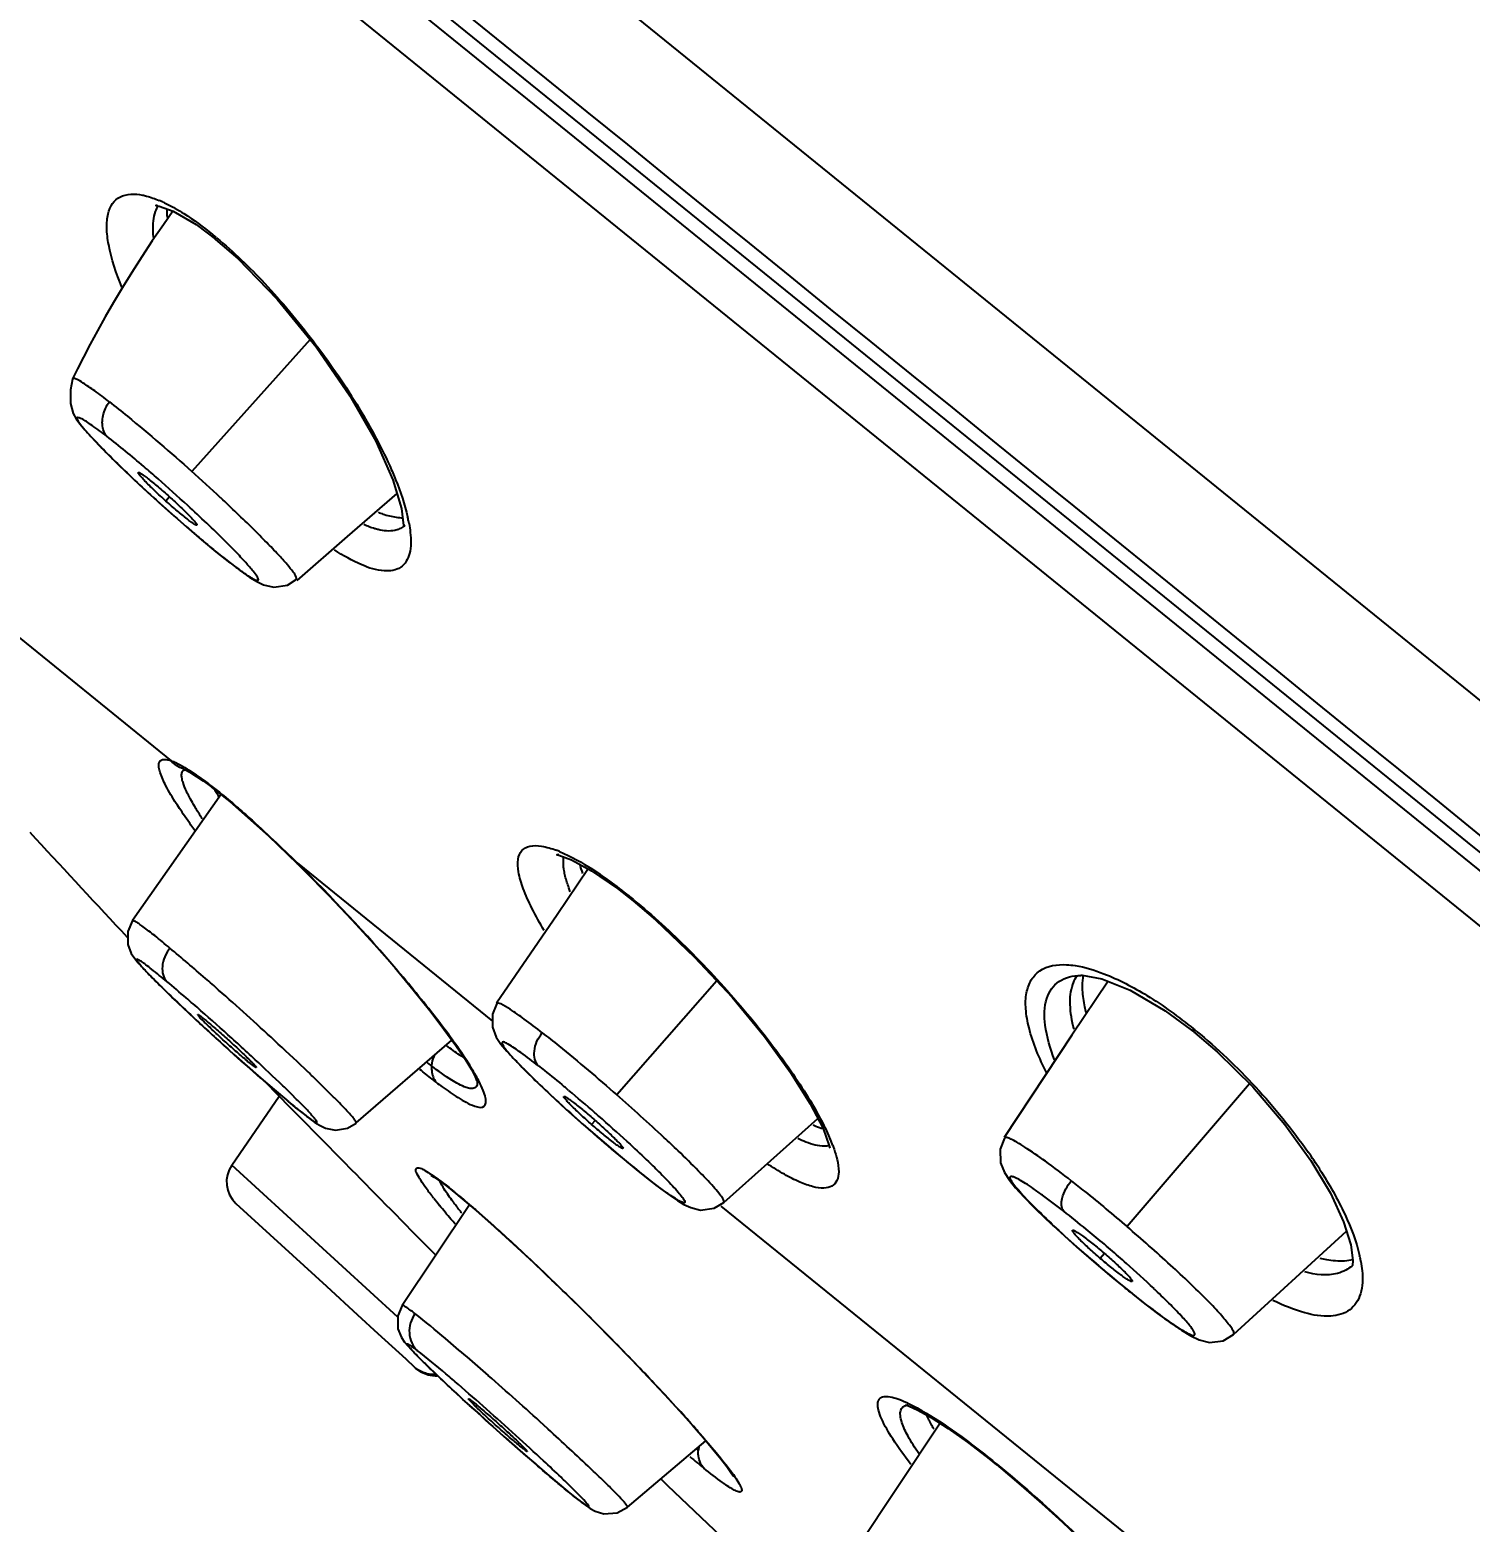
# Model space of a CAD drawing. Extents: x 0 to 1693, y 0 to 1240.
# Drawn here: x 1098.28 to 1112.91, y 618.04 to 633.2 of the extents above; entities that cross this region are included whole.
import ezdxf

# ---------------------------------------------------------------- set-up
doc = ezdxf.new("R2010")
doc.units = 0
doc.header["$LTSCALE"] = 40
doc.header["$MEASUREMENT"] = 0
doc.header["$PDMODE"] = 3
doc.header["$PDSIZE"] = -10
doc.layers.get('0').update_dxf_attribs({"linetype": 'CONTINUOUS'})
doc.layers.get('DEFPOINTS').update_dxf_attribs({"linetype": 'CONTINUOUS'})
doc.layers.add('DEF_LAYER_ASSEM_MEMBER', color=7, linetype='CONTINUOUS')
doc.styles.add('Daelim Dimension', font='')
doc.styles.get('Daelim Dimension').set_extended_font_data('나눔고딕')
doc.dimstyles.new('DEFAULT', dxfattribs={"dimscale": 2, "dimtxt": 2, "dimasz": 2, "dimexe": 0, "dimexo": 2, "dimgap": 1, "dimtad": 1, "dimdec": 1, "dimzin": 9, "dimdsep": 46, "dimtxsty": 'Daelim Dimension', "dimcen": 0.5, "dimclrd": 252, "dimclre": 252, "dimclrt": 3, "dimadec": 1, "dimazin": 0, "dimtfac": 1, "dimtdec": 1, "dimtix": 1, "dimtmove": 0, "dimatfit": 3, "dimfxl": 1, "dimtolj": 1, "dimtzin": 1, "dimlwd": 9, "dimlwe": 9, "dimarcsym": 0})

# ---------------------------------------------------------------- blocks, each defined once
blk = doc.blocks.new('*D7')
at = {"color": 5, "lineweight": 9, "ltscale": 0.5, "transparency": 16777216}
for p, q in [((1076.66, 656.674), (967.784, 656.674)), ((969.784, 652.674), (969.784, 436.258)), ((1231.429, 432.258), (967.784, 432.258))]:
    blk.add_line(p, q, dxfattribs=at)
at = {"color": 5, "ltscale": 0.5, "transparency": 16777216}
for points in [[(969.118, 652.674), (970.451, 652.674), (969.784, 656.674)], [(969.118, 436.258), (970.451, 436.258), (969.784, 432.258)]]:
    blk.add_solid(points, dxfattribs=at)
at = {"layer": 'DEFPOINTS', "color": 0, "ltscale": 0.5, "transparency": 16777216}
for p in [(1080.66, 656.674), (969.784, 432.258), (1235.429, 432.258)]:
    blk.add_point(p, dxfattribs=at)
at = {"color": 7, "ltscale": 0.5, "transparency": 16777216, "insert": (956.998, 544.466), "char_height": 10, "attachment_point": 2, "rotation": 90, "style": 'Daelim Dimension'}
blk.add_mtext('\\A1;224', dxfattribs=at)

msp = doc.modelspace()

# ---------------------------------------------------------------- linework, layer by layer
at = {"layer": 'DEF_LAYER_ASSEM_MEMBER', "color": 9, "linetype": 'Continuous'}
for p, q in [((1156.93, 590.821), (1080.209, 652.949)), ((1081.632, 649.503), (1158.972, 586.874)), ((1090.755, 642.677), (1102.971, 632.782)), ((1102.971, 632.782), (1103.329, 632.492)), ((1103.329, 632.492), (1120.069, 618.934)), ((1100.133, 631.12), (1100.165, 631.07)), ((1101.124, 630.053), (1099.922, 628.713)), ((1099.698, 628.453), (1099.66, 628.411)), ((1100.311, 627.783), (1100.297, 627.796)), ((1097.682, 627.418), (1099.713, 625.774)), ((1100.124, 625.507), (1100.09, 625.541)), ((1100.998, 624.728), (1100.992, 624.738)), ((1100.992, 624.738), (1102.977, 623.13)), ((1104.406, 624.352), (1104.385, 624.382)), ((1099.32, 624.15), (1099.32, 624.15)), ((1105.256, 623.537), (1104.241, 622.379)), ((1100.802, 622.896), (1100.763, 622.932)), ((1110.666, 622.493), (1109.423, 621.042)), ((1100.889, 622.325), (1100.898, 622.316)), ((1101.593, 622.094), (1101.593, 622.095)), ((1104.021, 622.12), (1103.985, 622.079)), ((1104.344, 621.907), (1104.358, 621.894)), ((1102.016, 620.121), (1100.329, 621.667)), ((1104.574, 621.514), (1104.561, 621.525)), ((1102.607, 621.378), (1102.585, 621.399)), ((1105.298, 621.251), (1112.887, 615.106)), ((1109.195, 620.769), (1109.152, 620.719)), ((1102.06, 620.242), (1102.06, 620.242)), ((1109.575, 620.281), (1109.565, 620.29)), ((1103.544, 618.985), (1103.497, 619.029)), ((1104.35, 618.193), (1105.146, 618.865)), ((1108.098, 618.625), (1108.082, 618.644)), ((1108.082, 618.644), (1108.1, 618.63)), ((1103.852, 618.266), (1103.869, 618.252)), ((1104.35, 618.193), (1104.35, 618.193))]:
    msp.add_line(p, q, dxfattribs=at)
at = {"layer": 'DEF_LAYER_ASSEM_MEMBER', "color": 7, "linetype": 'Continuous'}
for p, q in [((1103.176, 632.982), (1081.801, 650.276)), ((1102.215, 633.576), (1108.097, 628.817)), ((1103.526, 632.699), (1103.176, 632.982)), ((1099.732, 631.356), (1099.635, 631.218)), ((1099.967, 631.219), (1100.165, 631.07)), ((1100.165, 631.07), (1100.165, 631.069)), ((1100.165, 631.069), (1100.39, 630.874)), ((1098.711, 629.651), (1098.711, 629.65)), ((1099.433, 628.539), (1099.572, 628.412)), ((1099.572, 628.412), (1099.719, 628.281)), ((1101.506, 628.05), (1102.009, 628.488)), ((1099.719, 628.281), (1099.87, 628.148)), ((1099.87, 628.148), (1100.022, 628.018)), ((1102.089, 628.164), (1102.084, 628.16)), ((1100.992, 627.603), (1101.506, 628.05)), ((1100.312, 627.783), (1100.311, 627.783)), ((1100.312, 627.782), (1100.427, 627.696)), ((1099.835, 625.692), (1099.838, 625.691)), ((1099.838, 625.691), (1099.904, 625.658)), ((1099.904, 625.658), (1100.04, 625.568)), ((1100.04, 625.568), (1100.124, 625.507)), ((1100.225, 625.436), (1099.32, 624.15)), ((1100.125, 625.506), (1100.124, 625.507)), ((1100.125, 625.506), (1100.31, 625.359)), ((1100.31, 625.359), (1100.701, 625.012)), ((1100.701, 625.012), (1100.998, 624.728)), ((1100.998, 624.728), (1100.998, 624.728)), ((1100.998, 624.728), (1101.066, 624.66)), ((1104.246, 624.477), (1104.406, 624.352)), ((1104.407, 624.352), (1104.406, 624.352)), ((1104.407, 624.352), (1104.635, 624.158)), ((1099.271, 623.977), (1099.208, 624.045)), ((1099.379, 623.721), (1099.423, 623.672)), ((1108.953, 623.595), (1108.968, 623.596)), ((1108.968, 623.596), (1109.169, 623.56)), ((1099.834, 623.265), (1099.951, 623.156)), ((1103.023, 623.308), (1103.023, 623.307)), ((1109.811, 623.234), (1110.114, 623.009)), ((1110.112, 623.01), (1110.338, 622.818)), ((1110.114, 623.009), (1110.113, 623.01)), ((1100.21, 622.918), (1100.348, 622.794)), ((1101.593, 622.095), (1102.566, 622.937)), ((1102.606, 622.882), (1102.7, 622.742)), ((1100.667, 622.514), (1100.923, 622.253)), ((1102.823, 622.513), (1102.823, 622.512)), ((1100.329, 621.667), (1100.81, 622.368)), ((1103.562, 622.384), (1103.724, 622.236)), ((1100.898, 622.316), (1100.974, 622.253)), ((1100.923, 622.253), (1101.325, 621.844)), ((1103.724, 622.236), (1103.901, 622.077)), ((1103.901, 622.077), (1104.087, 621.915)), ((1105.327, 621.287), (1106.283, 622.139)), ((1104.087, 621.915), (1104.275, 621.756)), ((1108.18, 621.942), (1108.179, 621.941)), ((1104.275, 621.756), (1104.459, 621.605)), ((1104.459, 621.605), (1104.574, 621.514)), ((1102.513, 621.452), (1102.607, 621.378)), ((1104.574, 621.514), (1104.689, 621.426)), ((1100.371, 621.278), (1101.29, 620.436)), ((1102.745, 621.263), (1102.06, 620.242)), ((1108.602, 621.119), (1108.747, 620.984)), ((1108.747, 620.984), (1108.91, 620.837)), ((1110.506, 619.946), (1111.654, 620.994)), ((1108.91, 620.837), (1109.086, 620.683)), ((1109.086, 620.683), (1109.27, 620.528)), ((1111.709, 620.643), (1111.706, 620.641)), ((1101.29, 620.436), (1101.607, 620.146)), ((1102.06, 620.242), (1102.016, 620.137)), ((1109.575, 620.281), (1109.734, 620.16)), ((1101.607, 620.146), (1101.813, 619.957)), ((1101.813, 619.957), (1102.096, 619.698)), ((1110.506, 619.946), (1110.506, 619.946)), ((1102.096, 619.698), (1102.186, 619.615)), ((1102.2, 619.602), (1102.186, 619.615)), ((1102.2, 619.602), (1102.186, 619.615)), ((1107.195, 619.228), (1107.198, 619.228)), ((1107.297, 619.179), (1107.435, 619.102)), ((1102.981, 619.012), (1103.119, 618.888)), ((1107.526, 619.044), (1106.671, 617.763)), ((1104.35, 618.193), (1105.146, 618.865)), ((1107.804, 618.852), (1108.023, 618.685)), ((1108.023, 618.685), (1108.098, 618.624)), ((1105.425, 618.507), (1105.429, 618.501)), ((1103.857, 618.261), (1103.869, 618.252))]:
    msp.add_line(p, q, dxfattribs=at)
for points in [[(1099.57, 631.415), (1099.557, 631.412), (1099.591, 631.407), (1099.734, 631.355), (1099.967, 631.219)], [(1099.635, 631.218), (1099.522, 631.053), (1099.416, 630.892), (1099.314, 630.734), (1099.219, 630.579), (1099.129, 630.429), (1099.044, 630.282), (1098.964, 630.14), (1098.89, 630.003), (1098.822, 629.874), (1098.762, 629.754), (1098.711, 629.651)], [(1100.39, 630.874), (1100.79, 630.462), (1101.185, 629.977), (1101.527, 629.481), (1101.791, 629.019), (1101.966, 628.628), (1102.055, 628.337), (1102.074, 628.163), (1102.073, 628.151)], [(1098.711, 629.65), (1098.691, 629.542), (1098.691, 629.401), (1098.717, 629.301), (1098.749, 629.245), (1098.785, 629.195)], [(1098.785, 629.195), (1098.836, 629.136), (1098.902, 629.062), (1098.983, 628.977), (1099.076, 628.882), (1099.183, 628.776)], [(1099.183, 628.776), (1099.303, 628.661), (1099.433, 628.539)], [(1108.097, 628.817), (1112.445, 625.298), (1112.607, 625.167), (1112.77, 625.035), (1112.933, 624.903), (1113.097, 624.77), (1113.261, 624.637), (1113.426, 624.504), (1113.591, 624.37), (1113.756, 624.236), (1113.922, 624.102), (1125.742, 614.53)], [(1100.022, 628.018), (1100.169, 627.896), (1100.311, 627.783)], [(1100.427, 627.696), (1100.514, 627.636), (1100.584, 627.593)], [(1100.584, 627.593), (1100.652, 627.561), (1100.755, 627.538), (1100.894, 627.557), (1100.985, 627.615)], [(1103.652, 624.822), (1103.632, 624.818), (1103.653, 624.813), (1103.781, 624.766), (1103.983, 624.657), (1104.246, 624.477)], [(1101.066, 624.66), (1101.311, 624.41), (1101.549, 624.159), (1101.775, 623.911), (1101.984, 623.672), (1102.173, 623.446), (1102.341, 623.237), (1102.485, 623.049), (1102.606, 622.882)], [(1103.95, 624.675), (1103.633, 624.21), (1103.02, 623.31)], [(1104.635, 624.158), (1105.031, 623.779), (1105.411, 623.371), (1105.74, 622.973), (1106.006, 622.607), (1106.205, 622.29), (1106.335, 622.037), (1106.398, 621.864), (1106.404, 621.837)], [(1099.32, 624.15), (1099.272, 624.04), (1099.273, 623.906), (1099.309, 623.816), (1099.343, 623.765), (1099.379, 623.721)], [(1099.423, 623.672), (1099.48, 623.612), (1099.55, 623.54), (1099.633, 623.459), (1099.728, 623.367), (1099.834, 623.265)], [(1108.908, 623.575), (1108.913, 623.582), (1108.924, 623.59), (1108.954, 623.594)], [(1109.169, 623.56), (1109.455, 623.443), (1109.811, 623.234)], [(1109.231, 623.535), (1108.864, 622.985), (1108.174, 621.946)], [(1103.023, 623.308), (1102.977, 623.199), (1102.977, 623.066), (1103.016, 622.967), (1103.063, 622.896), (1103.122, 622.825), (1103.2, 622.74)], [(1099.951, 623.156), (1100.077, 623.039), (1100.21, 622.918)], [(1100.348, 622.794), (1100.487, 622.67), (1100.625, 622.549)], [(1110.338, 622.818), (1110.7, 622.46), (1111.025, 622.08), (1111.291, 621.713), (1111.49, 621.38), (1111.623, 621.092), (1111.696, 620.858)], [(1102.7, 622.742), (1102.764, 622.636), (1102.802, 622.563), (1102.82, 622.52), (1102.822, 622.515)], [(1103.2, 622.74), (1103.299, 622.638), (1103.42, 622.519), (1103.562, 622.384)], [(1100.625, 622.549), (1100.759, 622.434), (1100.884, 622.328), (1100.898, 622.316)], [(1102.822, 622.515), (1102.824, 622.508), (1102.823, 622.513)], [(1100.974, 622.253), (1101.053, 622.191), (1101.118, 622.14), (1101.172, 622.101)], [(1101.172, 622.101), (1101.22, 622.071), (1101.282, 622.041), (1101.384, 622.021), (1101.506, 622.042), (1101.593, 622.094)], [(1108.179, 621.941), (1108.133, 621.828), (1108.137, 621.69), (1108.177, 621.59), (1108.228, 621.515), (1108.292, 621.436), (1108.375, 621.345), (1108.478, 621.24), (1108.602, 621.119)], [(1102.352, 621.563), (1102.355, 621.562), (1102.384, 621.544), (1102.438, 621.508), (1102.513, 621.452)], [(1102.607, 621.378), (1102.65, 621.342), (1102.812, 621.206)], [(1104.689, 621.426), (1104.782, 621.358), (1104.858, 621.307)], [(1104.858, 621.307), (1104.923, 621.268), (1104.991, 621.235), (1105.091, 621.21), (1105.229, 621.228), (1105.327, 621.287)], [(1102.812, 621.206), (1102.993, 621.047), (1103.189, 620.868), (1103.394, 620.677), (1103.601, 620.479), (1103.806, 620.28), (1104.007, 620.081), (1104.201, 619.885), (1104.387, 619.694), (1104.563, 619.51), (1104.725, 619.336), (1104.873, 619.175), (1105.005, 619.028), (1105.12, 618.897), (1105.217, 618.782)], [(1111.696, 620.858), (1111.716, 620.697), (1111.712, 620.648), (1111.709, 620.643)], [(1109.27, 620.528), (1109.457, 620.375), (1109.575, 620.281)], [(1102.016, 620.137), (1102.017, 620.004), (1102.053, 619.915), (1102.085, 619.868)], [(1109.734, 620.16), (1109.866, 620.064), (1109.977, 619.989), (1110.07, 619.933), (1110.156, 619.892), (1110.262, 619.866), (1110.399, 619.882), (1110.506, 619.946)], [(1102.085, 619.868), (1102.115, 619.833), (1102.151, 619.793), (1102.196, 619.746), (1102.254, 619.688), (1102.323, 619.62), (1102.405, 619.542)], [(1102.405, 619.542), (1102.499, 619.453), (1102.605, 619.355), (1102.721, 619.247)], [(1102.721, 619.247), (1102.848, 619.132), (1102.981, 619.012)], [(1107.179, 619.228), (1107.176, 619.229), (1107.205, 619.22), (1107.297, 619.179)], [(1107.435, 619.102), (1107.607, 618.992), (1107.804, 618.852)], [(1103.119, 618.888), (1103.259, 618.765), (1103.397, 618.645)], [(1105.217, 618.782), (1105.296, 618.684), (1105.357, 618.605), (1105.4, 618.546), (1105.425, 618.507)], [(1103.397, 618.645), (1103.53, 618.531), (1103.654, 618.426)], [(1108.098, 618.625), (1108.14, 618.59), (1108.349, 618.414)], [(1103.654, 618.426), (1103.764, 618.335), (1103.857, 618.261)], [(1108.349, 618.414), (1108.559, 618.23), (1108.767, 618.04), (1108.97, 617.847), (1109.164, 617.654), (1109.345, 617.467), (1109.512, 617.286), (1109.663, 617.116), (1109.797, 616.958), (1109.912, 616.814), (1110.009, 616.685), (1110.086, 616.573), (1110.143, 616.479), (1110.181, 616.408), (1110.198, 616.365), (1110.2, 616.362)], [(1103.869, 618.252), (1103.888, 618.237), (1103.933, 618.205)], [(1103.933, 618.205), (1103.971, 618.179), (1104.019, 618.152), (1104.11, 618.125), (1104.243, 618.135), (1104.35, 618.193)]]:
    msp.add_lwpolyline(points, dxfattribs=at)
for centre, radius, start, end in [((-16160.447, -20691.574), 27436.643, 50.8648207, 51.0066249), ((1086.279, 613.497), 20.437, 47.0025, 48.1214), ((1101.951, 628.318), 0.206, 306.4537, 310.1007), ((1210.261, 727.926), 152.066, 222.57358, 223.08871), ((1100.576, 621.497), 0.3, 145.485, 227.1109), ((1116.652, 629.563), 11.664, 227.2191, 228.7998), ((1120.511, 633.981), 17.529, 228.8218, 229.7916), ((1119.369, 632.576), 15.719, 229.6624, 230.6156), ((1107.207, 619.1), 0.128, 95.1088, 99.2586), ((1210.263, 727.928), 152.069, 226.03274, 226.59574)]:
    msp.add_arc(centre, radius, start, end, dxfattribs=at)
at = {"layer": 'DEF_LAYER_ASSEM_MEMBER', "color": 9, "linetype": 'Continuous'}
for centre, radius, start, end in [((1099.083, 630.248), 1.319, 65.022, 67.3421), ((1099.039, 630.151), 1.425, 64.7137, 65.0487), ((1097.578, 627.941), 4.079, 50.46, 51.212), ((1110.195, 640.173), 15.848, 227.0284, 228.1352), ((1088.316, 615.777), 17.095, 47.4262, 48.7829), ((1112.613, 642.847), 19.453, 228.0884, 229.062), ((1100.48, 627.877), 1.678, 12.2894, 12.871), ((1100.624, 627.908), 1.531, 10.3531, 12.3105), ((1097.258, 621.807), 4.687, 52.2809, 52.8247), ((1102.19, 626.604), 2.324, 208.7763, 209.9425), ((1102.544, 626.807), 2.732, 209.9343, 210.7872), ((1103.205, 623.754), 1.188, 67.5105, 69.1826), ((1100.616, 619.703), 6.009, 50.8266, 51.149), ((1077.396, 597.627), 34.444, 47.2803, 48.5522), ((1082.711, 603.519), 26.233, 48.0399, 48.9559), ((1118.717, 643.313), 27.54, 227.1671, 228.0581), ((1081.848, 602.547), 27.533, 47.1637, 48.057), ((1106.656, 618.771), 5.492, 50.8161, 51.1836), ((1117.823, 642.307), 26.195, 228.042, 228.9571), ((1083.361, 604.045), 25.682, 46.2934, 47.2255), ((1087.377, 608.482), 19.421, 46.0812, 47.2214), ((1104.74, 625.815), 3.943, 232.0133, 232.8599), ((1100.21, 621.091), 2.993, 30.6791, 32.5463), ((1087.142, 608.008), 20.205, 46.1009, 46.2774), ((1092.734, 614.042), 11.701, 45.3153, 46.0871), ((1094.557, 611.45), 14.318, 50.047, 50.2778), ((1092.626, 609.152), 17.32, 48.8708, 50.0312), ((1115.47, 635.172), 17.473, 227.6972, 228.734), ((1090.967, 607.233), 19.856, 48.7588, 48.9094), ((1115.624, 635.343), 17.703, 228.7259, 228.9773), ((1092.21, 608.644), 17.976, 47.5421, 48.7708), ((1115.012, 634.637), 16.769, 228.9708, 230.2897), ((1104.529, 621.13), 2.042, 23.2589, 23.5213), ((1104.779, 621.235), 1.771, 20.8615, 23.3092), ((1106.984, 618.802), 5.225, 32.6988, 35.0021), ((1106.658, 624.701), 5.445, 218.2339, 219.2395), ((1098.609, 616.472), 6.332, 50.8591, 51.1006), ((1097.589, 615.225), 7.942, 49.3387, 50.8314), ((1095.826, 613.151), 10.664, 49.0651, 49.4118), ((1093.7, 610.709), 13.902, 47.7393, 49.0402), ((1089.178, 605.699), 20.651, 47.0865, 47.8037), ((1085.335, 601.555), 26.302, 46.3241, 47.1021), ((1099.682, 609.671), 14.687, 48.4831, 50.1665), ((1110.413, 620.431), 1.409, 12.0458, 13.0927), ((1110.519, 620.453), 1.301, 10.3843, 12.0539), ((1082.79, 598.878), 29.996, 45.7596, 46.3395), ((1101.552, 611.761), 11.882, 46.7239, 48.5559), ((1082.396, 598.471), 30.563, 45.1028, 45.7622), ((1103.166, 613.483), 9.521, 46.5548, 46.6885), ((1082.813, 598.888), 29.973, 44.4162, 45.104), ((1083.73, 599.787), 28.689, 43.7592, 44.417), ((1102.376, 619.823), 0.282, 227.5081, 231.3156), ((1084.883, 600.89), 27.093, 43.1604, 43.7613), ((1075.324, 588.07), 41.858, 47.698, 48.7274), ((1082.91, 596.586), 30.185, 48.4852, 49.2048), ((1087.913, 603.728), 22.942, 42.3499, 43.1651), ((1124.91, 643.462), 32.844, 227.663, 228.3764), ((1080.272, 593.599), 34.17, 47.8203, 48.4926), ((1092.485, 607.904), 16.75, 41.4517, 42.3282), ((1123.271, 641.612), 30.372, 228.3688, 229.1698), ((1084.071, 597.771), 28.527, 47.0821, 47.8469), ((1110.152, 624.795), 7.987, 229.6706, 231.0074), ((1108.528, 623.042), 5.497, 230.7963, 230.9979), ((1105.355, 618.744), 0.288, 167.349, 174.8138), ((1096.308, 610.464), 11.168, 45.5634, 45.8165)]:
    msp.add_arc(centre, radius, start, end, dxfattribs=at)
for points, start_tangent, end_tangent in [([(1099.213, 630.585), (1099.079, 631.015), (1099.06, 631.189), (1099.074, 631.329), (1099.118, 631.433), (1099.193, 631.499), (1099.422, 631.519)], (-0.380145, 0.924927), (0.980867, -0.194679)), ([(1099.422, 631.519), (1099.462, 631.509), (1099.591, 631.465)], (0.980867, -0.194679), (0.923006, -0.384785)), ([(1099.647, 631.44), (1099.752, 631.386)], (0.904189, -0.427134), (0.870974, -0.49133)), ([(1099.752, 631.386), (1099.842, 631.332), (1100.133, 631.12)], (0.870974, -0.49133), (0.776548, -0.630058)), ([(1100.175, 631.086), (1100.662, 630.623), (1101.155, 630.038), (1101.598, 629.395), (1101.934, 628.768)], (0.771207, -0.636584), (0.41095, -0.911658)), ([(1099.06, 629.07), (1099.023, 629.139), (1099.023, 629.279), (1099.086, 629.419)], (-0.696524, 0.717534), (0.600379, 0.799715)), ([(1099.086, 629.419), (1099.27, 629.272), (1099.922, 628.713)], (0.789741, -0.61344), (0.74419, -0.667968)), ([(1099.06, 629.07), (1098.91, 629.18), (1098.852, 629.219), (1098.806, 629.245), (1098.759, 629.256), (1098.777, 629.211), (1098.812, 629.165), (1098.864, 629.105), (1098.931, 629.032), (1099.01, 628.95), (1099.191, 628.769), (1099.393, 628.577)], (-0.792925, 0.60932), (0.731533, -0.681806)), ([(1099.58, 628.637), (1099.436, 628.762), (1099.06, 629.07)], (-0.752169, 0.65897), (-0.790614, 0.612315)), ([(1101.934, 628.768), (1101.994, 628.628), (1102.116, 628.251)], (0.41095, -0.911658), (0.222721, -0.974882)), ([(1100.367, 627.898), (1100.264, 628.002), (1099.882, 628.366)], (-0.694939, 0.719069), (-0.736356, 0.676594)), ([(1099.866, 628.152), (1099.928, 628.099), (1100.104, 627.95)], (0.755491, -0.655159), (0.769917, -0.638144)), ([(1102.13, 628.183), (1102.143, 628.093), (1102.135, 627.877)], (0.179313, -0.983792), (-0.247841, -0.968801)), ([(1100.104, 627.95), (1100.157, 627.907), (1100.297, 627.796)], (0.769917, -0.638144), (0.795108, -0.606468)), ([(1100.297, 627.796), (1100.416, 627.707), (1100.506, 627.645), (1100.541, 627.625), (1100.568, 627.611), (1100.587, 627.606), (1100.597, 627.609), (1100.589, 627.639), (1100.546, 627.699), (1100.471, 627.786), (1100.367, 627.898)], (0.79119, -0.611571), (-0.694939, 0.719069)), ([(1102.135, 627.877), (1102.045, 627.738), (1101.879, 627.702), (1101.649, 627.763), (1101.372, 627.915)], (-0.247841, -0.968801), (-0.835806, 0.549024)), ([(1099.66, 625.519), (1099.602, 625.654), (1099.59, 625.705), (1099.59, 625.744), (1099.602, 625.771), (1099.626, 625.785), (1099.663, 625.786), (1099.713, 625.774)], (-0.461536, 0.887121), (0.945637, -0.325224)), ([(1099.835, 625.692), (1099.713, 625.774)], (-0.942657, 0.333764), (-0.648255, 0.761424)), ([(1099.713, 625.774), (1099.76, 625.755), (1099.94, 625.649)], (0.942466, -0.334302), (0.829992, -0.557775)), ([(1099.834, 625.551), (1099.822, 625.602), (1099.821, 625.641), (1099.832, 625.669), (1099.855, 625.684)], (-0.305703, 0.952127), (0.946015, 0.324122)), ([(1099.95, 625.313), (1099.91, 625.383), (1099.834, 625.551)], (-0.506845, 0.862037), (-0.305703, 0.952127)), ([(1099.94, 625.649), (1099.975, 625.625), (1100.09, 625.541)], (0.829992, -0.557775), (0.796834, -0.604199)), ([(1099.811, 625.27), (1099.766, 625.339), (1099.66, 625.519)], (-0.554786, 0.831993), (-0.461536, 0.887121)), ([(1100.125, 625.514), (1100.181, 625.471), (1100.357, 625.326)], (0.791063, -0.611735), (0.761051, -0.648692)), ([(1099.953, 625.066), (1099.915, 625.12), (1099.811, 625.27)], (-0.589649, 0.80766), (-0.554786, 0.831993)), ([(1100.029, 625.185), (1100.008, 625.218), (1099.95, 625.313)], (-0.543044, 0.839704), (-0.506845, 0.862037)), ([(1100.357, 625.326), (1100.504, 625.197), (1100.992, 624.738)], (0.761051, -0.648692), (0.712413, -0.701761)), ([(1103.504, 624.048), (1103.378, 624.276), (1103.289, 624.477), (1103.242, 624.645), (1103.238, 624.774), (1103.277, 624.861), (1103.357, 624.906), (1103.475, 624.906), (1103.627, 624.864)], (-0.515547, 0.856861), (0.934841, -0.355066)), ([(1103.659, 624.851), (1103.992, 624.671), (1104.385, 624.382)], (0.924082, -0.382195), (0.77734, -0.629081)), ([(1102.733, 622.701), (1102.431, 623.126), (1102.017, 623.637), (1100.992, 624.738)], (-0.537262, 0.843415), (-0.71139, 0.702798)), ([(1104.412, 624.361), (1104.972, 623.852), (1105.531, 623.244), (1106.008, 622.625), (1106.344, 622.069)], (0.775244, -0.631661), (0.448592, -0.893737)), ([(1099.701, 623.87), (1099.547, 623.997), (1099.428, 624.088), (1099.385, 624.119), (1099.352, 624.14), (1099.33, 624.15), (1099.32, 624.15)], (-0.768995, 0.639255), (-0.670806, -0.741633)), ([(1099.701, 623.87), (1099.624, 623.683), (1099.671, 623.53)], (-0.60571, -0.795685), (0.710552, -0.703644)), ([(1100.196, 623.445), (1100.061, 623.563), (1099.701, 623.87)], (-0.749656, 0.661828), (-0.768995, 0.639255)), ([(1099.671, 623.53), (1099.515, 623.656), (1099.456, 623.702), (1099.411, 623.734), (1099.38, 623.752), (1099.365, 623.756), (1099.364, 623.753), (1099.366, 623.746), (1099.372, 623.736), (1099.382, 623.722), (1099.414, 623.684), (1099.461, 623.633), (1099.522, 623.569), (1099.596, 623.495), (1099.778, 623.32), (1099.993, 623.117)], (-0.769255, 0.638941), (0.733248, -0.679962)), ([(1108.605, 622.607), (1108.428, 623.06), (1108.395, 623.254), (1108.403, 623.418), (1108.451, 623.547), (1108.536, 623.639), (1108.809, 623.702)], (-0.452064, 0.891985), (0.998877, -0.047381)), ([(1108.809, 623.702), (1108.895, 623.694), (1109.187, 623.611)], (0.998877, -0.047381), (0.931808, -0.362952)), ([(1109.187, 623.611), (1109.626, 623.389), (1110.099, 623.05)], (0.931808, -0.362952), (0.776637, -0.629948)), ([(1099.936, 623.304), (1099.865, 623.366), (1099.671, 623.53)], (-0.754641, 0.656138), (-0.769025, 0.639219)), ([(1103.483, 623.011), (1103.301, 623.149), (1103.156, 623.249), (1103.061, 623.304), (1103.034, 623.313), (1103.02, 623.31)], (-0.789828, 0.613328), (-0.595384, -0.803441)), ([(1103.444, 622.675), (1103.403, 622.825), (1103.482, 623.012)], (-0.696395, 0.717659), (0.598, 0.801496)), ([(1103.483, 623.011), (1103.652, 622.877), (1104.241, 622.379)], (0.789828, -0.613328), (0.75192, -0.659255)), ([(1110.113, 623.01), (1110.099, 623.037), (1110.099, 623.05)], (-0.764929, 0.644115), (0.028995, 0.99958)), ([(1110.126, 623.028), (1110.728, 622.46), (1111.263, 621.799)], (0.775123, -0.63181), (0.573306, -0.819341)), ([(1102.688, 622.76), (1102.647, 622.784), (1102.509, 622.88)], (-0.863116, 0.505005), (-0.805375, 0.592766)), ([(1103.444, 622.675), (1103.266, 622.809), (1103.138, 622.894), (1103.099, 622.914), (1103.079, 622.916), (1103.074, 622.905), (1103.078, 622.895), (1103.085, 622.881), (1103.113, 622.842), (1103.158, 622.788), (1103.22, 622.721), (1103.296, 622.643), (1103.484, 622.459), (1103.71, 622.249)], (-0.791597, 0.611044), (0.739508, -0.673148)), ([(1102.36, 622.672), (1102.36, 622.627), (1102.405, 622.508)], (-0.078331, -0.996927), (0.622299, -0.782779)), ([(1102.36, 622.672), (1102.364, 622.701), (1102.394, 622.791)], (0.078331, 0.996927), (0.436361, 0.899772)), ([(1102.823, 622.512), (1102.818, 622.473), (1102.797, 622.451), (1102.761, 622.445), (1102.71, 622.456), (1102.564, 622.53), (1102.36, 622.672)], (0.044987, -0.998988), (-0.797329, 0.603545)), ([(1103.444, 622.675), (1103.505, 622.628), (1103.707, 622.463)], (0.789782, -0.613388), (0.769169, -0.639045)), ([(1100.623, 622.551), (1100.694, 622.489), (1100.889, 622.325)], (0.754646, -0.656132), (0.768911, -0.639356)), ([(1101.593, 622.095), (1101.59, 622.108), (1101.571, 622.135), (1101.537, 622.177), (1101.487, 622.232), (1101.422, 622.299), (1101.344, 622.378), (1101.152, 622.567)], (0.670806, 0.741633), (-0.720545, 0.693408)), ([(1102.405, 622.508), (1102.365, 622.539), (1102.24, 622.639)], (-0.795962, 0.605347), (-0.772155, 0.635435)), ([(1102.405, 622.508), (1102.467, 622.462), (1102.63, 622.352)], (0.798611, -0.601848), (0.850703, -0.525647)), ([(1102.63, 622.352), (1102.8, 622.265), (1102.894, 622.265), (1102.91, 622.298), (1102.907, 622.351), (1102.883, 622.424), (1102.841, 622.516)], (0.850703, -0.525647), (-0.457723, 0.889095)), ([(1102.841, 622.516), (1102.828, 622.54), (1102.784, 622.618)], (-0.457723, 0.889095), (-0.509493, 0.860475)), ([(1100.889, 622.325), (1101.011, 622.225), (1101.105, 622.152), (1101.14, 622.127), (1101.167, 622.11), (1101.185, 622.1), (1101.195, 622.099), (1101.195, 622.105), (1101.187, 622.12), (1101.17, 622.142), (1101.144, 622.172), (1101.068, 622.254), (1100.961, 622.361)], (0.768691, -0.63962), (-0.710806, 0.703388)), ([(1104.863, 621.812), (1104.721, 621.945), (1104.241, 622.379)], (-0.721871, 0.692027), (-0.75192, 0.659255)), ([(1106.344, 622.069), (1106.36, 622.037), (1106.402, 621.945)], (0.448592, -0.893737), (0.399079, -0.916916)), ([(1104.358, 621.894), (1104.425, 621.832), (1104.608, 621.658)], (0.736238, -0.676722), (0.716387, -0.697703)), ([(1106.161, 621.9), (1106.078, 621.936)], (-0.93384, 0.35769), (-0.903361, 0.42888)), ([(1106.399, 621.865), (1106.351, 621.859), (1106.161, 621.9)], (-0.968029, -0.250839), (-0.93384, 0.35769)), ([(1108.856, 621.508), (1108.594, 621.706), (1108.384, 621.85), (1108.305, 621.899), (1108.244, 621.931), (1108.202, 621.946), (1108.18, 621.942)], (-0.786943, 0.617026), (-0.673081, -0.739569)), ([(1104.298, 621.737), (1104.368, 621.68), (1104.561, 621.525)], (0.769728, -0.638372), (0.787977, -0.615704)), ([(1105.327, 621.287), (1105.328, 621.304), (1105.311, 621.336), (1105.276, 621.383), (1105.223, 621.445), (1105.071, 621.606), (1104.863, 621.812)], (0.746833, 0.665012), (-0.721871, 0.692027)), ([(1106.434, 621.866), (1106.448, 621.828), (1106.479, 621.722)], (0.355275, -0.934762), (0.226067, -0.974112)), ([(1102.38, 621.331), (1102.304, 621.431), (1102.249, 621.512), (1102.214, 621.573), (1102.199, 621.615), (1102.205, 621.636), (1102.231, 621.638), (1102.276, 621.621), (1102.339, 621.583)], (-0.618489, 0.785793), (0.839743, -0.542984)), ([(1102.339, 621.583), (1102.356, 621.572), (1102.415, 621.531)], (0.839743, -0.542984), (0.808958, -0.587866)), ([(1104.608, 621.658), (1104.665, 621.602), (1104.807, 621.456)], (0.716387, -0.697703), (0.679963, -0.733247)), ([(1106.479, 621.722), (1106.495, 621.599), (1106.476, 621.509), (1106.426, 621.454), (1106.345, 621.433), (1106.236, 621.447), (1106.1, 621.494), (1105.943, 621.573), (1105.768, 621.68)], (0.226067, -0.974112), (-0.83564, 0.549278)), ([(1111.38, 621.624), (1111.638, 621.161), (1111.786, 620.75)], (0.539911, -0.841722), (0.226434, -0.974027)), ([(1102.415, 621.531), (1102.453, 621.503), (1102.585, 621.399)], (0.808958, -0.587866), (0.776587, -0.63001)), ([(1102.576, 621.296), (1102.488, 621.422), (1102.443, 621.507)], (-0.599395, 0.800453), (-0.334221, 0.942495)), ([(1104.769, 621.37), (1104.724, 621.402), (1104.561, 621.525)], (-0.822097, 0.569347), (-0.786427, 0.617683)), ([(1104.807, 621.456), (1104.864, 621.392), (1104.905, 621.342), (1104.927, 621.307), (1104.932, 621.287), (1104.927, 621.284), (1104.918, 621.284), (1104.904, 621.289), (1104.885, 621.297), (1104.835, 621.326), (1104.769, 621.37)], (0.679963, -0.733247), (-0.822097, 0.569347)), ([(1108.78, 621.199), (1108.765, 621.329), (1108.856, 621.508)], (-0.653367, 0.757041), (0.605066, 0.796175)), ([(1108.856, 621.508), (1108.993, 621.4), (1109.423, 621.042)], (0.790428, -0.612554), (0.759447, -0.650569)), ([(1102.667, 621.179), (1102.642, 621.21), (1102.576, 621.296)], (-0.625811, 0.779975), (-0.599395, 0.800453)), ([(1102.599, 621.068), (1102.556, 621.118), (1102.44, 621.257)], (-0.654325, 0.756213), (-0.632186, 0.774817)), ([(1109.089, 620.949), (1109.009, 621.015), (1108.78, 621.199)], (-0.767895, 0.640576), (-0.788019, 0.615651)), ([(1110.506, 619.946), (1110.502, 619.982), (1110.452, 620.056), (1110.36, 620.165), (1110.227, 620.304), (1110.061, 620.468), (1109.866, 620.65), (1109.423, 621.042)], (0.74284, 0.669469), (-0.759447, 0.650569)), ([(1111.799, 620.688), (1111.812, 620.594), (1111.794, 620.358)], (0.180015, -0.983664), (-0.292006, -0.956416)), ([(1111.647, 620.6), (1111.562, 620.567), (1111.229, 620.581)], (-0.880284, -0.474447), (-0.968729, 0.248122)), ([(1111.706, 620.641), (1111.647, 620.6)], (-0.746137, -0.665793), (-0.880284, -0.474447)), ([(1109.83, 620.092), (1109.961, 620.004), (1110.012, 619.974), (1110.053, 619.952), (1110.083, 619.94), (1110.103, 619.938), (1110.112, 619.946), (1110.109, 619.963), (1110.095, 619.989), (1110.07, 620.024), (1110.034, 620.068), (1109.988, 620.12), (1109.867, 620.246), (1109.713, 620.396)], (0.816431, -0.577443), (-0.726027, 0.687666)), ([(1102.19, 620.158), (1102.137, 620.198), (1102.097, 620.225), (1102.072, 620.24), (1102.06, 620.242)], (-0.792419, 0.609977), (-0.666959, -0.745095)), ([(1109.565, 620.29), (1109.637, 620.235), (1109.83, 620.092)], (0.788042, -0.615621), (0.816431, -0.577443)), ([(1111.794, 620.358), (1111.685, 620.196), (1111.493, 620.133), (1111.228, 620.167), (1110.906, 620.292)], (-0.292006, -0.956416), (-0.900283, 0.435305)), ([(1102.19, 620.158), (1102.133, 619.959), (1102.214, 619.784)], (-0.568278, -0.822837), (0.733449, -0.679745)), ([(1102.936, 619.53), (1102.5, 619.905), (1102.19, 620.158)], (-0.751658, 0.659554), (-0.792419, 0.609977)), ([(1102.79, 619.184), (1102.43, 619.519), (1102.289, 619.654), (1102.186, 619.758), (1102.11, 619.851), (1102.214, 619.784)], (-0.739215, 0.67347), (0.789189, -0.61415)), ([(1102.632, 619.437), (1102.504, 619.546), (1102.214, 619.784)], (-0.75743, 0.652916), (-0.792422, 0.609973)), ([(1102.312, 619.548), (1102.2, 619.603)], (-0.969698, 0.244306), (-0.78051, 0.625143)), ([(1102.4, 619.539), (1102.312, 619.548)], (-0.998426, -0.056078), (-0.969698, 0.244306)), ([(1106.929, 619.093), (1106.899, 619.178), (1106.891, 619.243), (1106.905, 619.288), (1106.941, 619.313), (1106.998, 619.316), (1107.076, 619.298), (1107.29, 619.201)], (-0.399154, 0.916884), (0.877869, -0.4789)), ([(1107.29, 619.201), (1107.648, 618.975), (1108.082, 618.644)], (0.877869, -0.4789), (0.775597, -0.631229)), ([(1107.228, 618.627), (1107.043, 618.886), (1106.929, 619.093)], (-0.608362, 0.79366), (-0.399154, 0.916884)), ([(1104.091, 618.473), (1103.976, 618.583), (1103.544, 618.985)], (-0.717066, 0.697005), (-0.73849, 0.674264)), ([(1105.039, 618.992), (1105.142, 618.874), (1105.379, 618.584)], (0.661539, -0.74991), (0.604338, -0.796728)), ([(1105.126, 618.587), (1105.099, 618.624), (1105.069, 618.77)], (-0.684286, 0.729214), (0.089273, 0.996007)), ([(1103.674, 618.409), (1103.615, 618.459), (1103.414, 618.631)], (-0.768797, 0.639493), (-0.756731, 0.653726)), ([(1103.725, 618.447), (1103.674, 618.496), (1103.496, 618.663)], (-0.719004, 0.695006), (-0.732175, 0.681117)), ([(1105.362, 618.409), (1105.313, 618.443), (1105.126, 618.587)], (-0.833758, 0.55213), (-0.777808, 0.628501)), ([(1105.379, 618.584), (1105.439, 618.502), (1105.48, 618.437), (1105.504, 618.39), (1105.509, 618.36), (1105.505, 618.351), (1105.497, 618.347), (1105.468, 618.351), (1105.423, 618.372), (1105.362, 618.409)], (0.604338, -0.796728), (-0.833758, 0.55213)), ([(1108.1, 618.63), (1109.294, 617.527), (1109.805, 616.959), (1110.156, 616.487)], (0.774878, -0.632111), (0.532869, -0.846198)), ([(1103.852, 618.266), (1103.815, 618.295), (1103.674, 618.409)], (-0.794591, 0.607145), (-0.768797, 0.639493)), ([(1103.879, 618.293), (1103.847, 618.326), (1103.725, 618.447)], (-0.693585, 0.720375), (-0.719004, 0.695006)), ([(1104.35, 618.193), (1104.349, 618.2), (1104.34, 618.214), (1104.323, 618.235), (1104.299, 618.263), (1104.227, 618.338), (1104.127, 618.438)], (0.666959, 0.745095), (-0.713981, 0.700166)), ([(1103.852, 618.266), (1103.957, 618.198), (1103.879, 618.293)], (0.79767, -0.603094), (-0.693585, 0.720375))]:
    msp.add_spline(points, degree=3, dxfattribs=dict(at, start_tangent=start_tangent, end_tangent=end_tangent))
at = {"layer": 'DEF_LAYER_ASSEM_MEMBER', "color": 7, "linetype": 'Continuous'}
for points, start_tangent, end_tangent in [([(1099.536, 631.077), (1099.53, 631.157), (1099.556, 631.352)], (-0.111105, 0.993809), (0.336869, 0.941552)), ([(1099.556, 631.352), (1099.583, 631.41)], (0.336869, 0.941552), (0.516881, 0.856057)), ([(1099.675, 631.292), (1099.673, 631.379)], (-0.064354, 0.997927), (0.02408, 0.99971)), ([(1099.086, 629.419), (1098.937, 629.532), (1098.819, 629.61), (1098.742, 629.651), (1098.711, 629.651)], (-0.789743, 0.613438), (-0.432414, -0.901675)), ([(1099.66, 628.411), (1099.548, 628.515), (1099.455, 628.606), (1099.421, 628.642), (1099.397, 628.671), (1099.383, 628.69), (1099.38, 628.7)], (-0.744279, 0.667869), (0.572193, 0.820119)), ([(1099.38, 628.7), (1099.389, 628.7), (1099.409, 628.689), (1099.44, 628.668), (1099.48, 628.638), (1099.58, 628.556), (1099.696, 628.455)], (0.572193, 0.820119), (0.744279, -0.667869)), ([(1099.975, 628.166), (1099.966, 628.167), (1099.945, 628.179), (1099.914, 628.2), (1099.875, 628.23), (1099.775, 628.311), (1099.66, 628.411)], (-0.752757, -0.658299), (-0.744279, 0.667869)), ([(1099.696, 628.455), (1099.809, 628.35), (1099.902, 628.259), (1099.937, 628.222), (1099.961, 628.194), (1099.974, 628.175), (1099.975, 628.166)], (0.744279, -0.667869), (-0.752757, -0.658299)), ([(1100.985, 627.615), (1100.984, 627.639), (1100.953, 627.69), (1100.892, 627.766), (1100.801, 627.868), (1100.684, 627.99), (1100.545, 628.129), (1100.217, 628.444)], (0.735506, 0.677518), (-0.731323, 0.682031)), ([(1101.816, 628.297), (1101.865, 628.279), (1101.998, 628.247)], (0.931999, -0.362462), (0.990358, -0.138534)), ([(1101.817, 628.121), (1101.782, 628.13), (1101.671, 628.172)], (-0.973186, 0.230019), (-0.914553, 0.404466)), ([(1102.031, 628.128), (1101.986, 628.113), (1101.817, 628.121)], (-0.919481, -0.393134), (-0.973186, 0.230019)), ([(1101.998, 628.247), (1102.069, 628.242)], (0.990358, -0.138534), (0.999974, 0.007205)), ([(1102.074, 628.152), (1102.031, 628.128)], (-0.804359, -0.594143), (-0.919481, -0.393134)), ([(1103.717, 624.6), (1103.705, 624.657), (1103.703, 624.8)], (-0.237446, 0.971401), (0.186422, 0.98247)), ([(1103.897, 624.627), (1103.865, 624.725)], (-0.344526, 0.938777), (-0.276607, 0.960983)), ([(1103.768, 624.442), (1103.753, 624.484), (1103.717, 624.6)], (-0.366291, 0.930501), (-0.237446, 0.971401)), ([(1108.687, 622.737), (1108.592, 623.089), (1108.608, 623.359), (1108.657, 623.458), (1108.732, 623.53), (1108.953, 623.595)], (-0.356236, 0.934396), (0.999365, 0.035643)), ([(1108.872, 623.5), (1108.908, 623.575)], (0.33052, 0.943799), (0.54604, 0.837759)), ([(1108.972, 623.444), (1108.971, 623.485), (1108.981, 623.598)], (-0.041021, 0.999158), (0.168587, 0.985687)), ([(1108.885, 623.048), (1108.846, 623.298), (1108.872, 623.5)], (-0.248664, 0.96859), (0.33052, 0.943799)), ([(1109.007, 623.213), (1108.994, 623.274), (1108.972, 623.444)], (-0.238024, 0.971259), (-0.041021, 0.999158)), ([(1100.577, 622.659), (1100.569, 622.662), (1100.55, 622.674), (1100.52, 622.697), (1100.481, 622.728), (1100.435, 622.768), (1100.383, 622.813), (1100.268, 622.914), (1100.156, 623.018), (1100.105, 623.066), (1100.062, 623.108), (1100.027, 623.143), (1100.001, 623.17), (1099.987, 623.188), (1099.983, 623.196)], (-0.670806, -0.741633), (0.670806, 0.741633)), ([(1099.983, 623.196), (1099.991, 623.193), (1100.01, 623.18), (1100.04, 623.158), (1100.078, 623.126), (1100.125, 623.087), (1100.177, 623.042), (1100.292, 622.94), (1100.404, 622.837), (1100.454, 622.789), (1100.498, 622.747), (1100.533, 622.711), (1100.558, 622.684), (1100.573, 622.667), (1100.577, 622.659)], (0.670806, 0.741633), (-0.670806, -0.741633)), ([(1103.985, 622.079), (1103.872, 622.181), (1103.778, 622.271), (1103.744, 622.307), (1103.719, 622.335), (1103.704, 622.354), (1103.702, 622.364)], (-0.75192, 0.659255), (0.562728, 0.826642)), ([(1103.702, 622.364), (1103.711, 622.363), (1103.731, 622.352), (1103.761, 622.332), (1103.801, 622.302), (1103.903, 622.221), (1104.02, 622.121)], (0.562728, 0.826642), (0.75192, -0.659255)), ([(1104.303, 621.836), (1104.293, 621.838), (1104.273, 621.849), (1104.242, 621.87), (1104.202, 621.9), (1104.101, 621.981), (1103.985, 622.079)], (-0.745106, -0.666946), (-0.75192, 0.659255)), ([(1104.02, 622.121), (1104.134, 622.018), (1104.228, 621.928), (1104.263, 621.892), (1104.288, 621.864), (1104.301, 621.845), (1104.303, 621.836)], (0.75192, -0.659255), (-0.745106, -0.666946)), ([(1106.236, 622.074), (1106.262, 622.063), (1106.335, 622.037)], (0.920818, -0.389994), (0.952814, -0.303554)), ([(1101.325, 621.844), (1101.585, 621.58), (1102.405, 620.747)], (0.701028, -0.713134), (0.702307, -0.711875)), ([(1108.78, 621.199), (1108.564, 621.361), (1108.471, 621.428), (1108.391, 621.481), (1108.326, 621.52), (1108.278, 621.543), (1108.261, 621.549), (1108.248, 621.551), (1108.239, 621.549), (1108.234, 621.544), (1108.239, 621.522), (1108.262, 621.484), (1108.305, 621.431), (1108.363, 621.364), (1108.524, 621.199), (1108.73, 621.003)], (-0.791602, 0.611038), (0.733717, -0.679455)), ([(1109.152, 620.719), (1109.038, 620.82), (1108.944, 620.91), (1108.909, 620.946), (1108.885, 620.974), (1108.871, 620.994), (1108.869, 621.005)], (-0.759447, 0.650569), (0.553235, 0.833025)), ([(1108.869, 621.005), (1108.878, 621.005), (1108.899, 620.995), (1108.931, 620.976), (1108.971, 620.948), (1109.075, 620.868), (1109.193, 620.77)], (0.553235, 0.833025), (0.759447, -0.650569)), ([(1109.476, 620.484), (1109.465, 620.485), (1109.444, 620.495), (1109.412, 620.515), (1109.371, 620.544), (1109.269, 620.622), (1109.152, 620.719)], (-0.737612, -0.675225), (-0.759447, 0.650569)), ([(1109.193, 620.77), (1109.309, 620.668), (1109.403, 620.578), (1109.438, 620.541), (1109.462, 620.513), (1109.475, 620.494), (1109.476, 620.484)], (0.759447, -0.650569), (-0.737612, -0.675225)), ([(1111.381, 620.723), (1111.449, 620.709), (1111.634, 620.696)], (0.97201, -0.23494), (0.997725, 0.067419)), ([(1111.634, 620.696), (1111.716, 620.708)], (0.997725, 0.067419), (0.970599, 0.240704)), ([(1109.395, 620.426), (1109.439, 620.391), (1109.565, 620.29)], (0.773686, -0.633569), (0.790006, -0.613099)), ([(1102.325, 619.534), (1102.2, 619.602)], (-0.964641, 0.263569), (-0.736634, 0.676291)), ([(1102.417, 619.523), (1102.325, 619.534)], (-0.999001, -0.044692), (-0.964641, 0.263569)), ([(1103.331, 618.758), (1103.323, 618.761), (1103.305, 618.775), (1103.275, 618.797), (1103.237, 618.829), (1103.191, 618.868), (1103.138, 618.913), (1103.023, 619.014), (1102.91, 619.117), (1102.859, 619.164), (1102.816, 619.206), (1102.78, 619.241), (1102.754, 619.268), (1102.739, 619.285), (1102.735, 619.292)], (-0.666959, -0.745095), (0.666959, 0.745095)), ([(1102.735, 619.292), (1102.743, 619.289), (1102.761, 619.276), (1102.791, 619.253), (1102.829, 619.221), (1102.875, 619.182), (1102.928, 619.137), (1103.043, 619.036), (1103.156, 618.933), (1103.206, 618.886), (1103.25, 618.844), (1103.286, 618.809), (1103.312, 618.783), (1103.327, 618.766), (1103.331, 618.758)], (0.666959, 0.745095), (-0.666959, -0.745095)), ([(1107.136, 619.054), (1107.121, 619.123), (1107.124, 619.175), (1107.146, 619.21), (1107.186, 619.227)], (-0.310676, 0.950516), (0.986811, 0.161878)), ([(1107.308, 618.738), (1107.199, 618.914), (1107.136, 619.054)], (-0.560497, 0.828156), (-0.310676, 0.950516)), ([(1107.463, 618.983), (1107.44, 619.023), (1107.386, 619.13)], (-0.511234, 0.859441), (-0.39951, 0.916729))]:
    msp.add_spline(points, degree=3, dxfattribs=dict(at, start_tangent=start_tangent, end_tangent=end_tangent))

# ---------------------------------------------------------------- dimensions: what is measured, and where the dimension line sits
at = {"color": 5, "ltscale": 0.5}
dim = msp.add_linear_dim(base=(969.784, 432.258), p1=(1080.66, 656.674), p2=(1235.429, 432.258), angle=270, dimstyle='DEFAULT', override={"dimtxt": 5, "dimexe": 1, "dimdec": 0, "dimclrd": 5, "dimclre": 5, "dimclrt": 7}, dxfattribs=at)
dim.commit()
dim.dimension.update_dxf_attribs({"geometry": '*D7', "text_midpoint": (969.784, 544.466), "dimtype": 160})

doc.saveas('drawing.dxf')
